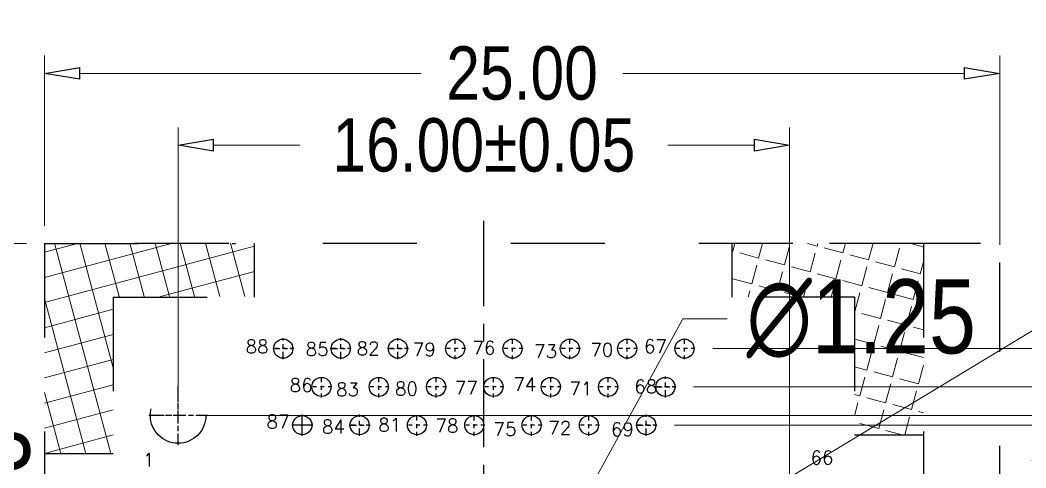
# Model space of a CAD drawing. Header units: millimetres. Extents: x 2405 to 2512, y -828 to -753.
# Drawn here: x 2427.45 to 2453.77, y -782.58 to -770.88 of the extents above; entities that cross this region are included whole.
import ezdxf
from ezdxf.enums import TextEntityAlignment as Align

# ---------------------------------------------------------------- set-up
doc = ezdxf.new("R2010")
doc.units = ezdxf.units.MM
doc.header["$LTSCALE"] = 30.734
doc.header["$PDMODE"] = 3
doc.header["$PDSIZE"] = 8
doc.linetypes.add('CENTER', pattern=[0.6, 0.375, -0.075, 0.075, -0.075])
doc.linetypes.add('HIDDEN', pattern=[0.2, 0.1, -0.1])
doc.layers.get('0').update_dxf_attribs({"linetype": 'CONTINUOUS'})
doc.layers.get('Defpoints').update_dxf_attribs({"linetype": 'CONTINUOUS'})
doc.layers.add('DEFAULT_2', color=8, linetype='HIDDEN')
doc.layers.add('DIM', color=3, linetype='CONTINUOUS')
doc.layers.add('from', color=7, linetype='CONTINUOUS', lineweight=13)
doc.styles.get("Standard").update_dxf_attribs({"font": 'txt', "width": 0.85})
doc.styles.add('TXT', font='txt.shx', dxfattribs={"bigfont": 'gbcbig.shx'})
doc.dimstyles.get("Standard").update_dxf_attribs({"dimscale": 0.97, "dimtxt": 2, "dimasz": 1.2, "dimexe": 0.5, "dimexo": 0.5, "dimgap": 0.5, "dimtad": 0, "dimtoh": 1, "dimzin": 1, "dimdsep": 46, "dimtxsty": 'Standard', "dimblk": 'CLOSEDBLANK', "dimcen": 0.5, "dimclrd": 3, "dimclre": 3, "dimclrt": 4, "dimadec": 0, "dimazin": 0, "dimtp": 0.05, "dimtm": 0.05, "dimtfac": 1, "dimtofl": 0, "dimtmove": 0, "dimatfit": 3, "dimldrblk": 'CLOSEDBLANK', "dimfxl": 1, "dimtolj": 1, "dimtzin": 0, "dimlwd": 5, "dimlwe": 5, "dimarcsym": 0})

# ---------------------------------------------------------------- blocks, each defined once
blk = doc.blocks.new('_CLOSEDBLANK')
at = {"color": 0, "linetype": 'ByBlock'}
for p, q in [((-1, 0.167), (0, 0)), ((-1, 0.167), (-1, -0.167)), ((0, 0), (-1, -0.167))]:
    blk.add_line(p, q, dxfattribs=at)
blk = doc.blocks.new('*D4')
at = {"layer": 'Defpoints', "color": 0, "linetype": 'ByBlock', "transparency": 16777216}
for p in [(2431.584, -774.147), (2431.584, -781.215), (2447.584, -795.215)]:
    blk.add_point(p, dxfattribs=at)
at = {"layer": 'DIM', "color": 3, "linetype": 'ByBlock', "lineweight": 5, "transparency": 16777216}
for p, q in [((2431.584, -780.75), (2431.584, -773.682)), ((2447.584, -794.75), (2447.584, -773.682)), ((2432.514, -774.147), (2434.771, -774.147)), ((2446.654, -774.147), (2444.397, -774.147))]:
    blk.add_line(p, q, dxfattribs=at)
at = {"layer": 'DIM', "color": 3, "linetype": 'ByBlock', "lineweight": 5, "transparency": 16777216, "xscale": 0.93, "yscale": 0.93, "zscale": 0.93, "rotation": 180}
blk.add_blockref('_CLOSEDBLANK', (2431.584, -774.147), dxfattribs=at)
at = {"layer": 'DIM', "color": 3, "linetype": 'ByBlock', "lineweight": 5, "transparency": 16777216, "xscale": 0.93, "yscale": 0.93, "zscale": 0.93}
blk.add_blockref('_CLOSEDBLANK', (2447.584, -774.147), dxfattribs=at)
at = {"layer": 'DIM', "color": 4, "linetype": 'ByBlock', "transparency": 16777216, "insert": (2439.584, -774.147), "char_height": 1.395, "attachment_point": 5}
blk.add_mtext('\\A1;16.00±0.05', dxfattribs=at)
blk = doc.blocks.new('*D5')
at = {"layer": 'Defpoints', "color": 0, "linetype": 'ByBlock', "transparency": 16777216}
for p in [(2422.185, -776.715), (2428.084, -776.715), (2428.084, -799.715)]:
    blk.add_point(p, dxfattribs=at)
at = {"layer": 'DIM', "color": 3, "linetype": 'ByBlock', "lineweight": 5, "transparency": 16777216}
for p, q in [((2427.619, -776.715), (2421.721, -776.715)), ((2422.185, -777.645), (2422.185, -783.205)), ((2422.185, -798.785), (2422.185, -793.225)), ((2427.619, -799.715), (2421.721, -799.715))]:
    blk.add_line(p, q, dxfattribs=at)
at = {"layer": 'DIM', "color": 3, "linetype": 'ByBlock', "lineweight": 5, "transparency": 16777216, "xscale": 0.93, "yscale": 0.93, "zscale": 0.93}
for p, rotation in [((2422.185, -776.715), 90), ((2422.185, -799.715), 270)]:
    blk.add_blockref('_CLOSEDBLANK', p, dxfattribs=dict(at, rotation=rotation))
at = {"layer": 'DIM', "color": 4, "linetype": 'ByBlock', "transparency": 16777216, "insert": (2422.185, -788.215), "char_height": 1.395, "attachment_point": 5, "rotation": 90}
blk.add_mtext('\\A1;23.00±0.05', dxfattribs=at)
blk = doc.blocks.new('*D6')
at = {"layer": 'Defpoints', "color": 0, "linetype": 'ByBlock', "transparency": 16777216}
for p in [(2428.084, -772.267), (2428.084, -776.715), (2453.084, -777.215)]:
    blk.add_point(p, dxfattribs=at)
at = {"layer": 'DIM', "color": 3, "linetype": 'ByBlock', "lineweight": 5, "transparency": 16777216}
for p, q in [((2428.084, -776.25), (2428.084, -771.803)), ((2453.084, -776.75), (2453.084, -771.803)), ((2429.014, -772.267), (2437.945, -772.267)), ((2452.154, -772.267), (2443.223, -772.267))]:
    blk.add_line(p, q, dxfattribs=at)
at = {"layer": 'DIM', "color": 3, "linetype": 'ByBlock', "lineweight": 5, "transparency": 16777216, "xscale": 0.93, "yscale": 0.93, "zscale": 0.93, "rotation": 180}
blk.add_blockref('_CLOSEDBLANK', (2428.084, -772.267), dxfattribs=at)
at = {"layer": 'DIM', "color": 3, "linetype": 'ByBlock', "lineweight": 5, "transparency": 16777216, "xscale": 0.93, "yscale": 0.93, "zscale": 0.93}
blk.add_blockref('_CLOSEDBLANK', (2453.084, -772.267), dxfattribs=at)
at = {"layer": 'DIM', "color": 4, "linetype": 'ByBlock', "transparency": 16777216, "insert": (2440.584, -772.267), "char_height": 1.395, "attachment_point": 5}
blk.add_mtext('\\A1;25.00', dxfattribs=at)
blk = doc.blocks.new('*D7')
at = {"layer": 'Defpoints', "color": 0, "linetype": 'ByBlock', "transparency": 16777216}
for p in [(2431.584, -781.215), (2447.584, -795.215), (2455.528, -795.215)]:
    blk.add_point(p, dxfattribs=at)
at = {"layer": 'DIM', "color": 3, "linetype": 'ByBlock', "lineweight": 5, "transparency": 16777216}
for p, q in [((2432.049, -781.215), (2455.992, -781.215)), ((2455.528, -782.145), (2455.528, -783.402)), ((2455.528, -794.285), (2455.528, -793.027)), ((2448.049, -795.215), (2455.992, -795.215))]:
    blk.add_line(p, q, dxfattribs=at)
at = {"layer": 'DIM', "color": 3, "linetype": 'ByBlock', "lineweight": 5, "transparency": 16777216, "xscale": 0.93, "yscale": 0.93, "zscale": 0.93}
for p, rotation in [((2455.528, -781.215), 90), ((2455.528, -795.215), 270)]:
    blk.add_blockref('_CLOSEDBLANK', p, dxfattribs=dict(at, rotation=rotation))
at = {"layer": 'DIM', "color": 4, "linetype": 'ByBlock', "transparency": 16777216, "insert": (2455.528, -788.215), "char_height": 1.395, "attachment_point": 5, "rotation": 90}
blk.add_mtext('\\A1;14.00±0.05', dxfattribs=at)
blk = doc.blocks.new('*D8')
at = {"color": 3, "lineweight": 5, "transparency": 16777216}
for p, q in [((2444.787, -778.684), (2440.741, -786.096)), ((2445.951, -778.684), (2444.787, -778.684)), ((2439.584, -788.7), (2439.584, -787.73)), ((2439.099, -788.215), (2440.069, -788.215))]:
    blk.add_line(p, q, dxfattribs=at)
at = {"layer": 'Defpoints', "color": 0, "transparency": 16777216}
for p in [(2440.183, -787.118), (2438.985, -789.312)]:
    blk.add_point(p, dxfattribs=at)
at = {"color": 3, "lineweight": 5, "transparency": 16777216, "xscale": 1.164, "yscale": 1.164, "zscale": 1.164, "rotation": 241.3675862708112}
blk.add_blockref('_CLOSEDBLANK', (2440.183, -787.118), dxfattribs=at)
at = {"color": 2, "transparency": 16777216, "insert": (2449.46, -778.684), "char_height": 1.94, "attachment_point": 5}
blk.add_mtext('\\A1;∅1.25', dxfattribs=at)
blk = doc.blocks.new('*D10')
at = {"layer": 'Defpoints', "color": 0, "linetype": 'ByBlock', "transparency": 16777216}
for p in [(2444.109, -781.465), (2444.609, -794.965), (2454.1, -794.965)]:
    blk.add_point(p, dxfattribs=at)
at = {"layer": 'DIM', "color": 3, "linetype": 'ByBlock', "lineweight": 5, "transparency": 16777216}
for p, q in [((2444.574, -781.465), (2454.565, -781.465)), ((2454.1, -782.395), (2454.1, -783.303)), ((2454.1, -794.035), (2454.1, -793.126)), ((2445.074, -794.965), (2454.565, -794.965))]:
    blk.add_line(p, q, dxfattribs=at)
at = {"layer": 'DIM', "color": 3, "linetype": 'ByBlock', "lineweight": 5, "transparency": 16777216, "xscale": 0.93, "yscale": 0.93, "zscale": 0.93}
for p, rotation in [((2454.1, -781.465), 90), ((2454.1, -794.965), 270)]:
    blk.add_blockref('_CLOSEDBLANK', p, dxfattribs=dict(at, rotation=rotation))
at = {"layer": 'DIM', "color": 4, "linetype": 'ByBlock', "transparency": 16777216, "insert": (2454.1, -788.215), "char_height": 1.395, "attachment_point": 5, "rotation": 90}
blk.add_mtext('\\A1;13.50±0.05', dxfattribs=at)
blk = doc.blocks.new('*D11')
at = {"layer": 'Defpoints', "color": 0, "linetype": 'ByBlock', "transparency": 16777216}
for p in [(2444.609, -780.465), (2444.109, -795.965), (2456.897, -795.965)]:
    blk.add_point(p, dxfattribs=at)
at = {"layer": 'DIM', "color": 3, "linetype": 'ByBlock', "lineweight": 5, "transparency": 16777216}
for p, q in [((2445.074, -780.465), (2457.362, -780.465)), ((2456.897, -781.395), (2456.897, -783.303)), ((2456.897, -795.035), (2456.897, -793.126)), ((2444.574, -795.965), (2457.362, -795.965))]:
    blk.add_line(p, q, dxfattribs=at)
at = {"layer": 'DIM', "color": 3, "linetype": 'ByBlock', "lineweight": 5, "transparency": 16777216, "xscale": 0.93, "yscale": 0.93, "zscale": 0.93}
for p, rotation in [((2456.897, -780.465), 90), ((2456.897, -795.965), 270)]:
    blk.add_blockref('_CLOSEDBLANK', p, dxfattribs=dict(at, rotation=rotation))
at = {"layer": 'DIM', "color": 4, "linetype": 'ByBlock', "transparency": 16777216, "insert": (2456.897, -788.215), "char_height": 1.395, "attachment_point": 5, "rotation": 90}
blk.add_mtext('\\A1;15.50±0.05', dxfattribs=at)
blk = doc.blocks.new('*D12')
at = {"layer": 'Defpoints', "color": 0, "linetype": 'ByBlock', "transparency": 16777216}
for p in [(2445.109, -779.465), (2458.239, -779.465), (2445.109, -796.965)]:
    blk.add_point(p, dxfattribs=at)
at = {"layer": 'DIM', "color": 3, "linetype": 'ByBlock', "lineweight": 5, "transparency": 16777216}
for p, q in [((2445.574, -779.465), (2458.704, -779.465)), ((2458.239, -780.395), (2458.239, -783.303)), ((2458.239, -796.035), (2458.239, -793.126)), ((2445.574, -796.965), (2458.704, -796.965))]:
    blk.add_line(p, q, dxfattribs=at)
at = {"layer": 'DIM', "color": 3, "linetype": 'ByBlock', "lineweight": 5, "transparency": 16777216, "xscale": 0.93, "yscale": 0.93, "zscale": 0.93}
for p, rotation in [((2458.239, -779.465), 90), ((2458.239, -796.965), 270)]:
    blk.add_blockref('_CLOSEDBLANK', p, dxfattribs=dict(at, rotation=rotation))
at = {"layer": 'DIM', "color": 4, "linetype": 'ByBlock', "transparency": 16777216, "insert": (2458.239, -788.215), "char_height": 1.395, "attachment_point": 5, "rotation": 90}
blk.add_mtext('\\A1;17.50±0.05', dxfattribs=at)
blk = doc.blocks.new('*D16')
at = {"layer": 'Defpoints', "color": 0, "linetype": 'ByBlock', "transparency": 16777216}
for p in [(2426.784, -792.965), (2432.834, -792.965), (2430.834, -793.465)]:
    blk.add_point(p, dxfattribs=at)
at = {"layer": 'DIM', "color": 3, "linetype": 'ByBlock', "lineweight": 5, "transparency": 16777216}
for p, q in [((2426.784, -791.849), (2426.784, -790.733)), ((2432.369, -792.965), (2426.319, -792.965)), ((2430.369, -793.465), (2426.319, -793.465)), ((2426.784, -794.581), (2426.784, -795.697))]:
    blk.add_line(p, q, dxfattribs=at)
at = {"layer": 'DIM', "color": 3, "linetype": 'ByBlock', "lineweight": 5, "transparency": 16777216, "xscale": 1.116, "yscale": 1.116, "zscale": 1.116}
for p, rotation in [((2426.784, -792.965), 270), ((2426.784, -793.465), 90)]:
    blk.add_blockref('_CLOSEDBLANK', p, dxfattribs=dict(at, rotation=rotation))
at = {"layer": 'DIM', "color": 4, "linetype": 'ByBlock', "transparency": 16777216, "insert": (2426.784, -785.657), "char_height": 1.86, "attachment_point": 5, "rotation": 90}
blk.add_mtext('\\A1;0.5%%p0.03', dxfattribs=at)
blk = doc.blocks.new('*D17')
at = {"layer": 'Defpoints', "color": 0, "linetype": 'ByBlock', "transparency": 16777216}
for p in [(2424.868, -782.965), (2430.834, -782.965), (2430.834, -793.465)]:
    blk.add_point(p, dxfattribs=at)
at = {"layer": 'DIM', "color": 3, "linetype": 'ByBlock', "lineweight": 5, "transparency": 16777216}
for p, q in [((2424.868, -782.965), (2424.868, -781.849)), ((2430.369, -782.965), (2424.403, -782.965)), ((2424.868, -792.349), (2424.868, -784.081)), ((2430.369, -793.465), (2424.403, -793.465))]:
    blk.add_line(p, q, dxfattribs=at)
at = {"layer": 'DIM', "color": 3, "linetype": 'ByBlock', "lineweight": 5, "transparency": 16777216, "xscale": 1.116, "yscale": 1.116, "zscale": 1.116}
for p, rotation in [((2424.868, -782.965), 90), ((2424.868, -793.465), 270)]:
    blk.add_blockref('_CLOSEDBLANK', p, dxfattribs=dict(at, rotation=rotation))
at = {"layer": 'DIM', "color": 4, "linetype": 'ByBlock', "transparency": 16777216, "insert": (2424.868, -770.053), "char_height": 1.86, "attachment_point": 5, "rotation": 90}
blk.add_mtext('\\A1;4-0.5X21=10.5%%P0.05', dxfattribs=at)

msp = doc.modelspace()

# ---------------------------------------------------------------- hatches: boundary and pattern name
at = {"linetype": 'HIDDEN', "lineweight": 9, "ltscale": 0.3}
h = msp.add_hatch(dxfattribs=at)
h.set_pattern_fill('NET', color=8, scale=0.2, angle=15, style=0)
h.set_pattern_definition([(15, (157.4182, -1128.9822), (-0.1643501, 0.6133629), []), (105, (157.4182, -1128.9822), (-0.6133629, -0.1643501), [])])
h.paths.add_polyline_path([(2429.884, -782.203), (2428.084, -782.203), (2428.084, -776.703), (2433.584, -776.703), (2433.584, -778.103), (2429.884, -778.103)])
h = msp.add_hatch(dxfattribs=at)
h.set_pattern_fill('ANGLE', color=8, scale=0.1, angle=15, style=0)
h.set_pattern_definition([(165, (4376.2642, -1192.1386), (0.1807851, 0.6746992), [0.508, -0.1905]), (75, (4376.2642, -1192.1386), (0.6746992, -0.1807851), [0.508, -0.1905])])
h.paths.add_polyline_path([(2449.284, -778.115), (2449.284, -781.715), (2451.084, -781.715), (2451.084, -776.715), (2446.084, -776.715), (2446.084, -778.115)])
edge = h.paths.add_edge_path(flags=17)
edge.add_line((2449.284, -778.115), (2449.284, -781.715))

# ---------------------------------------------------------------- linework, layer by layer
at = {"color": 1, "linetype": 'CENTER', "ltscale": 0.2}
msp.add_line((2439.584, -800.483), (2439.584, -776.123), dxfattribs=at)
at = {"color": 1, "linetype": 'CENTER', "ltscale": 0.016529}
for p, q in [((2434.334, -779.74), (2434.334, -779.19)), ((2434.334, -779.74), (2434.334, -779.19)), ((2434.334, -779.74), (2434.334, -779.19)), ((2434.334, -779.74), (2434.334, -779.19)), ((2434.334, -779.74), (2434.334, -779.19)), ((2435.841, -779.74), (2435.841, -779.19)), ((2435.841, -779.74), (2435.841, -779.19)), ((2435.841, -779.74), (2435.841, -779.19)), ((2435.841, -779.74), (2435.841, -779.19)), ((2435.841, -779.74), (2435.841, -779.19)), ((2435.841, -779.74), (2435.841, -779.19)), ((2437.334, -779.74), (2437.334, -779.19)), ((2434.059, -779.465), (2434.609, -779.465)), ((2434.059, -779.465), (2434.609, -779.465)), ((2434.059, -779.465), (2434.609, -779.465)), ((2434.059, -779.465), (2434.609, -779.465)), ((2434.059, -779.465), (2434.609, -779.465)), ((2435.566, -779.465), (2436.116, -779.465)), ((2435.566, -779.465), (2436.116, -779.465)), ((2435.566, -779.465), (2436.116, -779.465)), ((2435.566, -779.465), (2436.116, -779.465)), ((2435.566, -779.465), (2436.116, -779.465)), ((2435.566, -779.465), (2436.116, -779.465)), ((2437.059, -779.465), (2437.609, -779.465)), ((2444.334, -780.74), (2444.334, -780.19)), ((2444.334, -780.74), (2444.334, -780.19)), ((2444.059, -780.465), (2444.609, -780.465)), ((2444.059, -780.465), (2444.609, -780.465)), ((2436.334, -781.74), (2436.334, -781.19)), ((2436.334, -781.74), (2436.334, -781.19)), ((2436.334, -781.74), (2436.334, -781.19)), ((2436.334, -781.74), (2436.334, -781.19)), ((2443.834, -781.74), (2443.834, -781.19)), ((2436.059, -781.465), (2436.609, -781.465)), ((2436.059, -781.465), (2436.609, -781.465)), ((2436.059, -781.465), (2436.609, -781.465)), ((2436.059, -781.465), (2436.609, -781.465)), ((2443.559, -781.465), (2444.109, -781.465))]:
    msp.add_line(p, q, dxfattribs=at)
at = {"color": 1, "linetype": 'CENTER', "ltscale": 0.008264}
for p, q in [((2438.834, -779.74), (2438.834, -779.19)), ((2438.834, -779.74), (2438.834, -779.19)), ((2438.834, -779.74), (2438.834, -779.19)), ((2440.334, -779.74), (2440.334, -779.19)), ((2440.334, -779.74), (2440.334, -779.19)), ((2440.334, -779.74), (2440.334, -779.19)), ((2441.834, -779.74), (2441.834, -779.19)), ((2441.834, -779.74), (2441.834, -779.19)), ((2441.834, -779.74), (2441.834, -779.19)), ((2443.334, -779.74), (2443.334, -779.19)), ((2443.334, -779.74), (2443.334, -779.19)), ((2443.334, -779.74), (2443.334, -779.19)), ((2444.834, -779.74), (2444.834, -779.19)), ((2444.834, -779.74), (2444.834, -779.19)), ((2444.834, -779.74), (2444.834, -779.19)), ((2434.609, -779.465), (2434.059, -779.465)), ((2434.609, -779.465), (2434.059, -779.465)), ((2434.609, -779.465), (2434.059, -779.465)), ((2436.116, -779.465), (2435.566, -779.465)), ((2436.116, -779.465), (2435.566, -779.465)), ((2436.116, -779.465), (2435.566, -779.465)), ((2437.609, -779.465), (2437.059, -779.465)), ((2437.609, -779.465), (2437.059, -779.465)), ((2437.609, -779.465), (2437.059, -779.465)), ((2439.109, -779.465), (2438.559, -779.465)), ((2439.109, -779.465), (2438.559, -779.465)), ((2439.109, -779.465), (2438.559, -779.465)), ((2440.609, -779.465), (2440.059, -779.465)), ((2440.609, -779.465), (2440.059, -779.465)), ((2440.609, -779.465), (2440.059, -779.465)), ((2442.109, -779.465), (2441.559, -779.465)), ((2442.109, -779.465), (2441.559, -779.465)), ((2442.109, -779.465), (2441.559, -779.465)), ((2443.609, -779.465), (2443.059, -779.465)), ((2443.609, -779.465), (2443.059, -779.465)), ((2443.609, -779.465), (2443.059, -779.465)), ((2445.109, -779.465), (2444.559, -779.465)), ((2445.109, -779.465), (2444.559, -779.465)), ((2445.109, -779.465), (2444.559, -779.465)), ((2435.334, -780.74), (2435.334, -780.19)), ((2435.334, -780.74), (2435.334, -780.19)), ((2435.334, -780.74), (2435.334, -780.19)), ((2436.834, -780.74), (2436.834, -780.19)), ((2436.834, -780.74), (2436.834, -780.19)), ((2436.834, -780.74), (2436.834, -780.19)), ((2438.334, -780.74), (2438.334, -780.19)), ((2438.334, -780.74), (2438.334, -780.19)), ((2438.334, -780.74), (2438.334, -780.19)), ((2439.834, -780.74), (2439.834, -780.19)), ((2439.834, -780.74), (2439.834, -780.19)), ((2439.834, -780.74), (2439.834, -780.19)), ((2441.334, -780.74), (2441.334, -780.19)), ((2441.334, -780.74), (2441.334, -780.19)), ((2441.334, -780.74), (2441.334, -780.19)), ((2442.834, -780.74), (2442.834, -780.19)), ((2442.834, -780.74), (2442.834, -780.19)), ((2442.834, -780.74), (2442.834, -780.19)), ((2435.609, -780.465), (2435.059, -780.465)), ((2435.609, -780.465), (2435.059, -780.465)), ((2435.609, -780.465), (2435.059, -780.465)), ((2437.109, -780.465), (2436.559, -780.465)), ((2437.109, -780.465), (2436.559, -780.465)), ((2437.109, -780.465), (2436.559, -780.465)), ((2438.609, -780.465), (2438.059, -780.465)), ((2438.609, -780.465), (2438.059, -780.465)), ((2438.609, -780.465), (2438.059, -780.465)), ((2440.109, -780.465), (2439.559, -780.465)), ((2440.109, -780.465), (2439.559, -780.465)), ((2440.109, -780.465), (2439.559, -780.465)), ((2441.609, -780.465), (2441.059, -780.465)), ((2441.609, -780.465), (2441.059, -780.465)), ((2441.609, -780.465), (2441.059, -780.465)), ((2443.109, -780.465), (2442.559, -780.465)), ((2443.109, -780.465), (2442.559, -780.465)), ((2443.109, -780.465), (2442.559, -780.465)), ((2444.609, -780.465), (2444.059, -780.465)), ((2444.609, -780.465), (2444.059, -780.465)), ((2444.609, -780.465), (2444.059, -780.465)), ((2437.834, -781.74), (2437.834, -781.19)), ((2437.834, -781.74), (2437.834, -781.19)), ((2437.834, -781.74), (2437.834, -781.19)), ((2439.334, -781.74), (2439.334, -781.19)), ((2439.334, -781.74), (2439.334, -781.19)), ((2439.334, -781.74), (2439.334, -781.19)), ((2440.834, -781.74), (2440.834, -781.19)), ((2440.834, -781.74), (2440.834, -781.19)), ((2440.834, -781.74), (2440.834, -781.19)), ((2442.334, -781.74), (2442.334, -781.19)), ((2442.334, -781.74), (2442.334, -781.19)), ((2442.334, -781.74), (2442.334, -781.19)), ((2435.109, -781.465), (2434.559, -781.465)), ((2435.109, -781.465), (2434.559, -781.465)), ((2435.109, -781.465), (2434.559, -781.465)), ((2436.609, -781.465), (2436.059, -781.465)), ((2436.609, -781.465), (2436.059, -781.465)), ((2436.609, -781.465), (2436.059, -781.465)), ((2438.109, -781.465), (2437.559, -781.465)), ((2438.109, -781.465), (2437.559, -781.465)), ((2438.109, -781.465), (2437.559, -781.465)), ((2439.609, -781.465), (2439.059, -781.465)), ((2439.609, -781.465), (2439.059, -781.465)), ((2439.609, -781.465), (2439.059, -781.465)), ((2441.109, -781.465), (2440.559, -781.465)), ((2441.109, -781.465), (2440.559, -781.465)), ((2441.109, -781.465), (2440.559, -781.465)), ((2442.609, -781.465), (2442.059, -781.465)), ((2442.609, -781.465), (2442.059, -781.465)), ((2442.609, -781.465), (2442.059, -781.465)), ((2444.109, -781.465), (2443.559, -781.465)), ((2444.109, -781.465), (2443.559, -781.465)), ((2444.109, -781.465), (2443.559, -781.465))]:
    msp.add_line(p, q, dxfattribs=at)
at = {"color": 1, "linetype": 'CENTER', "ltscale": 0.005091}
for p, q in [((2431.584, -781.985), (2431.584, -780.445)), ((2431.584, -781.985), (2431.584, -780.445)), ((2432.354, -781.215), (2430.814, -781.215)), ((2432.354, -781.215), (2430.814, -781.215))]:
    msp.add_line(p, q, dxfattribs=at)
at = {"color": 1, "linetype": 'CENTER', "ltscale": 0.023141}
for p, q in [((2431.584, -781.985), (2431.584, -780.445)), ((2431.584, -781.985), (2431.584, -780.445)), ((2432.354, -781.215), (2430.814, -781.215)), ((2432.354, -781.215), (2430.814, -781.215))]:
    msp.add_line(p, q, dxfattribs=at)
at = {"color": 1, "linetype": 'CENTER', "ltscale": 0.254}
for p, q in [((2434.834, -781.74), (2434.834, -781.19)), ((2435.109, -781.465), (2434.559, -781.465))]:
    msp.add_line(p, q, dxfattribs=at)
at = {"color": 0}
for centre in [(2434.334, -779.465), (2435.841, -779.465), (2437.334, -779.465), (2438.834, -779.465), (2440.334, -779.465), (2441.834, -779.465), (2443.334, -779.465), (2444.834, -779.465), (2435.334, -780.465), (2436.834, -780.465), (2438.334, -780.465), (2439.834, -780.465), (2441.334, -780.465), (2442.834, -780.465), (2444.334, -780.465), (2434.834, -781.465), (2436.334, -781.465), (2437.834, -781.465), (2439.334, -781.465), (2440.834, -781.465), (2442.334, -781.465), (2443.834, -781.465)]:
    msp.add_circle(centre, 0.25, dxfattribs=at)
at = {"layer": 'DEFAULT_2', "ltscale": 0.8}
for p, q in [((2428.084, -776.715), (2428.084, -799.715)), ((2452.584, -776.715), (2428.084, -776.715)), ((2428.084, -776.715), (2433.084, -776.715)), ((2428.084, -776.715), (2428.084, -781.715)), ((2433.584, -778.115), (2433.584, -776.715)), ((2451.084, -776.715), (2446.084, -776.715)), ((2446.084, -778.115), (2446.084, -776.715)), ((2451.084, -776.715), (2451.084, -781.715)), ((2453.084, -799.215), (2453.084, -777.215)), ((2429.884, -778.115), (2433.584, -778.115)), ((2429.884, -778.115), (2429.884, -782.215)), ((2449.284, -778.115), (2446.084, -778.115)), ((2449.284, -778.115), (2449.284, -781.715)), ((2449.284, -781.715), (2451.084, -781.715)), ((2451.084, -781.715), (2451.084, -799.715)), ((2429.884, -782.215), (2428.084, -782.215))]:
    msp.add_line(p, q, dxfattribs=at)
msp.add_circle((2431.584, -781.215), 0.725, dxfattribs=at)

# ---------------------------------------------------------------- texts
at = {"layer": 'from', "color": 6, "linetype": 'ByBlock', "style": 'TXT'}
for s, p in [('88', (2433.651, -779.408)), ('67', (2444.073, -779.404)), ('85', (2435.222, -779.477)), ('82', (2436.555, -779.458)), ('79', (2438.027, -779.487)), ('76', (2439.584, -779.444)), ('73', (2441.202, -779.533)), ('70', (2442.672, -779.494)), ('86', (2434.804, -780.421)), ('74', (2440.656, -780.397)), ('68', (2443.821, -780.453)), ('83', (2436.018, -780.531)), ('80', (2437.559, -780.511)), ('77', (2439.126, -780.486)), ('71', (2442.126, -780.506)), ('87', (2434.198, -781.374)), ('84', (2435.65, -781.505)), ('81', (2437.122, -781.455)), ('78', (2438.62, -781.478)), ('75', (2440.139, -781.568)), ('72', (2441.57, -781.538)), ('69', (2443.209, -781.575)), ('66', (2448.431, -782.315)), ('1', (2430.814, -782.374))]:
    msp.add_text(s, height=0.35, dxfattribs=at).set_placement(p, align=Align.MIDDLE)

# ---------------------------------------------------------------- dimensions: what is measured, and where the dimension line sits
at = {"color": 0}
dim = msp.add_diameter_dim_2p(p1=(2438.985, -789.312), p2=(2440.183, -787.118), dimstyle='Standard', override={"dimlfac": 0.5, "dimzin": 0, "dimclrt": 2}, dxfattribs=at)
dim.commit()
dim.dimension.update_dxf_attribs({"geometry": '*D8', "text_midpoint": (2449.46, -778.684), "dimtype": 131})
at = {"layer": 'DIM', "color": 0, "linetype": 'ByBlock'}
dim = msp.add_linear_dim(base=(2424.868, -782.965), p1=(2430.834, -793.465), p2=(2430.834, -782.965), angle=90, text='4-0.5X21=10.5%%P0.05', dimstyle='Standard', override={"dimscale": 0.93, "dimexe": 0.49975, "dimexo": 0.49975, "dimgap": 0.49975, "dimtoh": 0}, dxfattribs=at)
dim.commit()
dim.dimension.update_dxf_attribs({"geometry": '*D17', "text_midpoint": (2424.868, -770.053), "dimtype": 128})
for base, p1, p2, override, picture, middle in [((2428.084, -772.267), (2453.084, -777.215), (2428.084, -776.715), {"dimscale": 0.93, "dimtxt": 1.5, "dimasz": 1, "dimexe": 0.49975, "dimexo": 0.49975, "dimgap": 0.49975, "dimtoh": 0}, '*D6', (2440.584, -772.267)), ((2431.584, -774.147), (2447.584, -795.215), (2431.584, -781.215), {"dimscale": 0.93, "dimtxt": 1.5, "dimasz": 1, "dimexe": 0.49975, "dimexo": 0.49975, "dimgap": 0.49975, "dimtoh": 0, "dimtol": 1}, '*D4', (2439.584, -774.147))]:
    dim = msp.add_linear_dim(base=base, p1=p1, p2=p2, dimstyle='Standard', override=override, dxfattribs=at)
    dim.commit()
    dim.dimension.update_dxf_attribs({"geometry": picture, "text_midpoint": middle})
for base, p1, p2, picture, middle in [((2422.185, -776.715), (2428.084, -799.715), (2428.084, -776.715), '*D5', (2422.185, -788.215)), ((2454.1, -794.965), (2444.109, -781.465), (2444.609, -794.965), '*D10', (2454.1, -788.215))]:
    dim = msp.add_linear_dim(base=base, p1=p1, p2=p2, angle=90, dimstyle='Standard', override={"dimscale": 0.93, "dimtxt": 1.5, "dimasz": 1, "dimexe": 0.49975, "dimexo": 0.49975, "dimgap": 0.49975, "dimtoh": 0, "dimtol": 1}, dxfattribs=at)
    dim.commit()
    dim.dimension.update_dxf_attribs({"geometry": picture, "text_midpoint": middle, "dimtype": 128})
for base, p1, p2, picture, middle in [((2458.239, -779.465), (2445.109, -796.965), (2445.109, -779.465), '*D12', (2458.239, -788.215)), ((2456.897, -795.965), (2444.609, -780.465), (2444.109, -795.965), '*D11', (2456.897, -788.215)), ((2455.528, -795.215), (2431.584, -781.215), (2447.584, -795.215), '*D7', (2455.528, -788.215))]:
    dim = msp.add_linear_dim(base=base, p1=p1, p2=p2, angle=90, dimstyle='Standard', override={"dimscale": 0.93, "dimtxt": 1.5, "dimasz": 1, "dimexe": 0.49975, "dimexo": 0.49975, "dimgap": 0.49975, "dimtoh": 0, "dimtol": 1}, dxfattribs=at)
    dim.commit()
    dim.dimension.update_dxf_attribs({"geometry": picture, "text_midpoint": middle})
dim = msp.add_linear_dim(base=(2426.784, -792.965), p1=(2430.834, -793.465), p2=(2432.834, -792.965), angle=90, text='0.5%%p0.03', dimstyle='Standard', override={"dimscale": 0.93, "dimexe": 0.49975, "dimexo": 0.49975, "dimgap": 0.49975, "dimtoh": 0}, dxfattribs=at)
dim.commit()
dim.dimension.update_dxf_attribs({"geometry": '*D16', "text_midpoint": (2426.784, -785.657)})

# ---------------------------------------------------------------- leaders
at = {"color": 0, "linetype": 'ByBlock'}
msp.add_leader([(2439.869, -787.479), (2453.929, -779), (2468.246, -779)], dimstyle='Standard', override={"dimgap": 0.5, "dimtad": 0}, dxfattribs=at)

doc.saveas('drawing.dxf')
